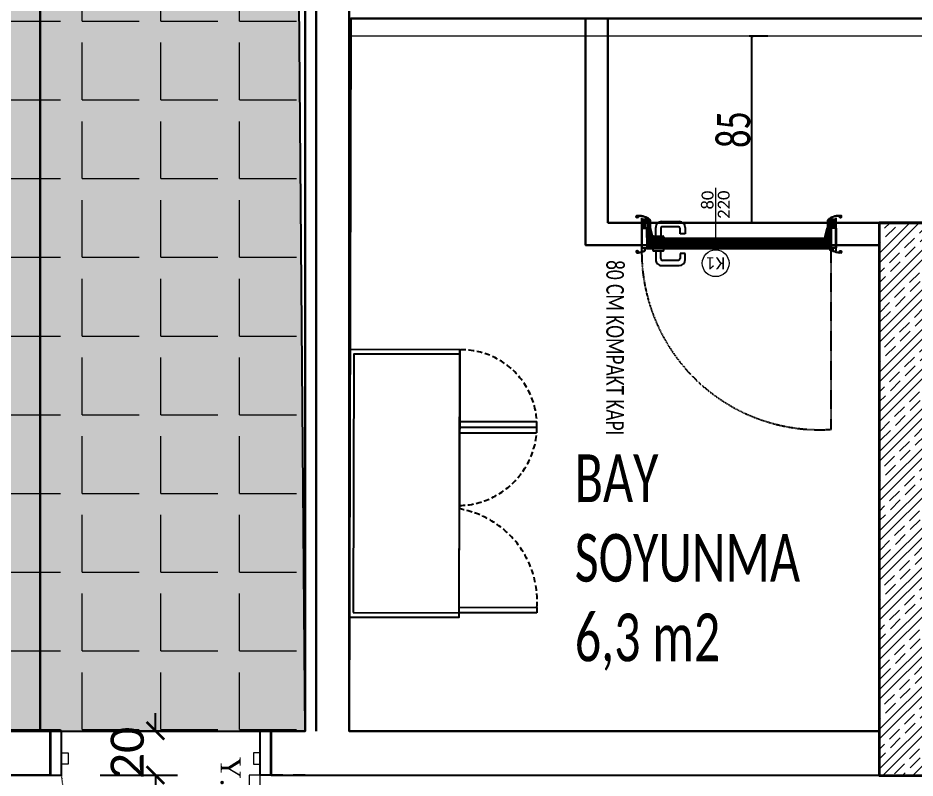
# Model space of a CAD drawing. Header units: millimetres. Extents: x -10496 to -5455, y -188 to 7293.
# Drawn here: x -7634.9 to -7228.6, y 2353.1 to 2697.1 of the extents above; entities that cross this region are included whole.
import ezdxf

# ---------------------------------------------------------------- set-up
doc = ezdxf.new("R2010")
doc.units = ezdxf.units.MM
for name, pattern in [('300_Z4_FCD_F03$0$GESTRICHELT', [0.75, 0.5, -0.25]), ('HIDDEN2', [4.7625, 3.175, -1.5875]), ('kapı detayları$0$new block$0$DOT', [0.25, 0, -0.25]), ('kapı detayları$0$new block$0$HIDDEN2', [0.1875, 0.125, -0.0625])]:
    doc.linetypes.add(name, pattern=pattern)
for name, color, linetype, lineweight in [('.', 142, 'Continuous', 15), ('00 DUVAR', 32, 'Continuous', 35), ('00 İÇ ÖLÇÜ', 5, 'Continuous', 18), ('00 KAPI YAZISI', 48, 'Continuous', 18), ('00 KOLON TARARMA', 43, 'Continuous', 13), ('00 KORDİNAT', 31, 'Continuous', 13), ('00 TEFRİŞ', 252, 'Continuous', 13), ('alçıpan', 12, 'Continuous', 20), ('GJC_duvar', 10, 'Continuous', 30), ('GJC_kolon', 87, 'Continuous', 35), ('GJC_ölçüler', 253, 'Continuous', 5), ('kapı_kanadı', 40, 'Continuous', 20), ('kapı_kasa', 30, 'Continuous', 25), ('YAZI', 10, 'Continuous', 0), ('Yazı', 1, 'Continuous', 18)]:
    doc.layers.add(name, color=color, linetype=linetype, lineweight=lineweight)
for name, color, linetype in [('BET', 4, 'Continuous'), ('GJC ALAN', 2, 'Continuous'), ('kapı detayları$0$new block$0$AARCH-elev2', 9, 'Continuous'), ('kapı detayları$0$new block$0$AARCH-elev3', 8, 'Continuous'), ('kapı detayları$0$new block$0$AARCH-frame', 43, 'Continuous'), ('kapı detayları$0$new block$0$AARCH-hatch', 137, 'Continuous'), ('kapı detayları$0$new block$0$AARCH-mat_metal', 122, 'Continuous'), ('kapı detayları$0$new block$0$AARCH-mat_mortar', 145, 'Continuous'), ('kapı detayları$0$new block$0$AARCH-mat_timber', 44, 'Continuous'), ('kapı detayları$0$new block$0$AARCH-trace_down', 8, 'kapı detayları$0$new block$0$HIDDEN2'), ('kapı detayları$0$new block$0$AARCH-wall', 4, 'Continuous'), ('Kıtc-002 Çizgi', 7, 'Continuous'), ('Kıtc-006 Yazı 001', 1, 'Continuous'), ('S2000-002 Çizgi', 7, 'Continuous')]:
    doc.layers.add(name, color=color, linetype=linetype)
doc.styles.add('RomanS', font='times.ttf')
doc.styles.get("Standard").update_dxf_attribs({"font": 'calibri.ttf', "height": 15})
doc.styles.add('Ölçü50', font='calibri.ttf', dxfattribs={"width": 0.7})
doc.dimstyles.new('olcu-10', dxfattribs={"dimtxt": 15, "dimasz": 1, "dimexe": 1.25, "dimexo": 0.625, "dimgap": 0.5, "dimtad": 1, "dimdec": 0, "dimzin": 9, "dimtxsty": 'Ölçü50', "dimblk": 'ARCHTICK', "dimcen": 2, "dimclrd": 256, "dimclre": 256, "dimclrt": 6, "dimazin": 2, "dimtfac": 1, "dimtdec": 0, "dimtix": 1, "dimtmove": 0, "dimatfit": 3, "dimldrblk": 'ARCHTICK', "dimfxl": 1, "dimlwd": -1, "dimarcsym": 0})
doc.dimstyles.new('yelkovan-50', dxfattribs={"dimtxt": 20, "dimasz": 8, "dimexe": 10, "dimexo": 15, "dimgap": 5, "dimtad": 1, "dimdec": 0, "dimrnd": 0.5, "dimzin": 0, "dimdsep": 46, "dimtxsty": 'Standard', "dimblk": 'ARCHTICK', "dimcen": 5, "dimdle": 10, "dimclrd": 256, "dimadec": 0, "dimazin": 2, "dimtfac": 1, "dimtdec": 0, "dimtix": 1, "dimtofl": 0, "dimtmove": 1, "dimatfit": 0, "dimldrblk": 'ARCHTICK', "dimfxl": 25, "dimfxlon": 1, "dimtolj": 1, "dimtzin": 0, "dimarcsym": 0})

# ---------------------------------------------------------------- blocks, each defined once
blk = doc.blocks.new('_ArchTick')
at = {"layer": 'Kıtc-002 Çizgi', "color": 0, "const_width": 0.15}
blk.add_lwpolyline([(-0.5, -0.5), (0.5, 0.5)], dxfattribs=at)
blk = doc.blocks.new('*D118')
at = {"layer": '00 İÇ ÖLÇÜ', "lineweight": -2, "transparency": 16777216}
for p, q in [((-7572.61, 2374.45), (-7572.61, 2382.45)), ((-7572.61, 2354.45), (-7572.61, 2346.45))]:
    blk.add_line(p, q, dxfattribs=at)
at = {"layer": '00 İÇ ÖLÇÜ', "color": 0, "lineweight": -2, "transparency": 16777216}
for p, q in [((-7597.61, 2374.45), (-7562.61, 2374.45)), ((-7597.61, 2354.45), (-7562.61, 2354.45))]:
    blk.add_line(p, q, dxfattribs=at)
at = {"layer": 'Defpoints', "color": 0, "transparency": 16777216}
for p in [(-7615.18, 2374.45), (-7572.61, 2374.45), (-7615.18, 2354.45)]:
    blk.add_point(p, dxfattribs=at)
at = {"layer": '00 İÇ ÖLÇÜ', "lineweight": -2, "transparency": 16777216, "xscale": 8, "yscale": 8, "zscale": 8}
for p, rotation in [((-7572.61, 2374.45), 270), ((-7572.61, 2354.45), 90)]:
    blk.add_blockref('_ArchTick', p, dxfattribs=dict(at, rotation=rotation))
at = {"layer": '00 İÇ ÖLÇÜ', "color": 0, "transparency": 16777216, "insert": (-7585.3, 2364.45), "char_height": 15, "attachment_point": 5, "rotation": 90}
blk.add_mtext('\\A1;20', dxfattribs=at)
blk = doc.blocks.new('k100 e 20')
at = {"layer": '00 DUVAR'}
for p, q in [((1665.9, 3336.84), (1665.9, 3316.83)), ((1765.9, 3336.84), (1765.9, 3316.83))]:
    blk.add_line(p, q, dxfattribs=at)
at = {"layer": '00 KORDİNAT', "color": 60, "linetype": 'HIDDEN2', "lineweight": 13, "ltscale": 0.025}
blk.add_arc((1663.07, 3329.01), 98.14, 4.5736, 85.4264, dxfattribs=at)
at = {"layer": 'kapı_kanadı', "color": 40, "linetype": 'Continuous', "lineweight": 20}
for points in [[(1670.9, 3336.84), (1675.9, 3336.84), (1675.9, 3426.84), (1670.9, 3426.84)], [(1670.9, 3326.84), (1673.9, 3326.84), (1673.9, 3331.84), (1670.9, 3331.84)], [(1760.9, 3326.84), (1757.9, 3326.84), (1757.9, 3331.84), (1760.9, 3331.84)]]:
    blk.add_lwpolyline(points, close=True, dxfattribs=at)
at = {"layer": 'kapı_kasa', "color": 30, "linetype": 'Continuous', "lineweight": 25}
for points in [[(1670.9, 3316.83), (1665.9, 3316.83), (1665.9, 3336.84), (1670.9, 3336.84)], [(1760.9, 3316.83), (1765.9, 3316.83), (1765.9, 3336.84), (1760.9, 3336.84)]]:
    blk.add_lwpolyline(points, close=True, dxfattribs=at)
blk = doc.blocks.new('A$Cb9d96c3e')
at = {"color": 4, "extrusion": (2.60199e-20, 4.6008e-07, 1)}
blk.add_lwpolyline([(151, 0), (151, 50), (30, 50.05), (30, 0.05), (151, 0)], dxfattribs=at)
blk.add_lwpolyline([(149, 2), (149, 50), (32, 50.05), (32, 2.05)], close=True, dxfattribs=at)
at = {"layer": 'S2000-002 Çizgi', "color": 252, "true_color": 0x939598, "elevation": 0}
for points in [[(62.49, 50.03), (62.43, 85.05)], [(65, 50.03), (64.95, 85.09)], [(67.51, 50.04), (67.46, 84.94)], [(30, 50.05), (102, 50.02)]]:
    blk.add_lwpolyline(points, dxfattribs=at)
at = {"layer": 'S2000-002 Çizgi', "color": 8, "ltscale": 5, "true_color": 0x7a7a7a, "extrusion": (2.60199e-20, 4.6008e-07, 1)}
blk.add_lwpolyline([(149.01, 85.2), (149, 50), (146.49, 50), (146.5, 85.2)], close=True, dxfattribs=at)
at = {"layer": 'S2000-002 Çizgi', "color": 8, "linetype": '300_Z4_FCD_F03$0$GESTRICHELT', "ltscale": 5, "true_color": 0x7a7a7a, "extrusion": (-1.40493e-09, 4.60078e-07, 1)}
blk.add_arc((64.54, 49.16, 0), 35.94, 1.5865, 91.7923, dxfattribs=at)
at = {"layer": 'S2000-002 Çizgi', "color": 8, "linetype": '300_Z4_FCD_F03$0$GESTRICHELT', "ltscale": 5, "true_color": 0x7a7a7a, "extrusion": (2.60199e-20, 4.6008e-07, 1)}
for centre, radius, start, end in [((143.8, 42.89, 0), 42.4, 86.3426, 170.3438), ((64.23, 50.85, 0), 34.24, 88.8026, 181.3507)]:
    blk.add_arc(centre, radius, start, end, dxfattribs=at)
blk = doc.blocks.new('*D120')
at = {"lineweight": -2, "transparency": 16777216}
for p, q in [((-7295.38, 2688.84), (-7303.74, 2688.84)), ((-7295.38, 2604.3), (-7303.74, 2604.3))]:
    blk.add_line(p, q, dxfattribs=at)
at = {"transparency": 16777216}
blk.add_line((-7302.49, 2604.3), (-7302.49, 2688.84), dxfattribs=at)
at = {"layer": 'Defpoints', "color": 0, "transparency": 16777216}
for p in [(-7302.49, 2688.84), (-7294.75, 2688.84), (-7294.75, 2604.3)]:
    blk.add_point(p, dxfattribs=at)
at = {"transparency": 16777216}
for p, rotation in [((-7302.49, 2688.84), 90), ((-7302.49, 2604.3), 270)]:
    blk.add_blockref('_ArchTick', p, dxfattribs=dict(at, rotation=rotation))
at = {"color": 6, "transparency": 16777216, "insert": (-7310.68, 2646.57), "char_height": 15, "attachment_point": 5, "rotation": 90, "style": 'Ölçü50'}
blk.add_mtext('85', dxfattribs=at)
blk = doc.blocks.new('*D138')
at = {"layer": '00 İÇ ÖLÇÜ', "lineweight": -2, "transparency": 16777216}
for p, q in [((31529.31, -29355.52), (31529.31, -29347.52)), ((31529.31, -29375.53), (31529.31, -29383.53))]:
    blk.add_line(p, q, dxfattribs=at)
at = {"layer": '00 İÇ ÖLÇÜ', "color": 0, "lineweight": -2, "transparency": 16777216}
for p, q in [((31504.31, -29355.52), (31539.31, -29355.52)), ((31504.31, -29375.53), (31539.31, -29375.53))]:
    blk.add_line(p, q, dxfattribs=at)
at = {"layer": 'Defpoints', "color": 0, "lineweight": 30, "transparency": 16777216}
for p in [(31486.75, -29355.52), (31529.31, -29355.52), (31486.75, -29375.53)]:
    blk.add_point(p, dxfattribs=at)
at = {"layer": '00 İÇ ÖLÇÜ', "lineweight": -2, "transparency": 16777216, "xscale": 8, "yscale": 8, "zscale": 8}
for p, rotation in [((31529.31, -29355.52), 270), ((31529.31, -29375.53), 90)]:
    blk.add_blockref('_ArchTick', p, dxfattribs=dict(at, rotation=rotation))
at = {"layer": '00 İÇ ÖLÇÜ', "color": 0, "transparency": 16777216, "insert": (31516.63, -29365.52), "char_height": 15, "attachment_point": 5, "rotation": 90}
blk.add_mtext('\\A1;20', dxfattribs=at)
blk = doc.blocks.new('kapı detayları$0$new block$0$single 201')
at = {"layer": 'kapı detayları$0$new block$0$AARCH-hatch'}
h = blk.add_hatch(dxfattribs=at)
h.set_pattern_fill('ANSI31', color=256, angle=180, style=0)
h.set_pattern_definition([(225, (38163.78836, 5178.61939), (0.08838834765, -0.08838834765), [])])
h.paths.add_polyline_path([(2.8, -3), (10.8, -3), (10.8, 0.5), (2.8, 0.5)])
h = blk.add_hatch(dxfattribs=at)
h.set_pattern_fill('ANSI31', color=256, angle=180, style=0)
h.set_pattern_definition([(225, (38084.57288, 5178.61939), (0.08838834765, -0.08838834765), [])])
h.paths.add_polyline_path([(85.28, -3), (77.28, -3), (77.28, 0.5), (85.28, 0.5)])
at = {"layer": 'kapı detayları$0$new block$0$AARCH-elev2', "ltscale": 0.1}
for p, q in [((78.94, 8.68), (71.03, 8.68)), ((68.33, 5.97), (68.33, 3.2)), ((70.61, 3.2), (70.61, 5.57)), ((71.38, 6.35), (78.6, 6.35)), ((79.38, 5.57), (79.38, 2.08)), ((81.64, 2.08), (81.64, 5.98)), ((68.33, 3.2), (70.61, 3.2)), ((78, 1.69), (78, 1.2)), ((82.61, 2.08), (78.38, 2.08)), ((83, 1.2), (83, 1.69)), ((78, -4.19), (78, -3.6)), ((68.33, -8.48), (68.33, -5.7)), ((68.33, -5.7), (70.61, -5.7)), ((70.61, -5.7), (70.61, -8.08)), ((82.61, -4.58), (78.38, -4.58)), ((79.38, -8.08), (79.38, -4.58)), ((81.64, -4.58), (81.64, -8.48)), ((78.94, -11.18), (71.03, -11.18)), ((71.38, -8.85), (78.6, -8.85))]:
    blk.add_line(p, q, dxfattribs=at)
for centre, radius, start, end in [((71.03, 5.97), 2.7, 90.0239, 180), ((78.94, 5.98), 2.7, 0, 90.0239), ((71.38, 5.57), 0.773, 90, 180), ((78.6, 5.57), 0.773, 0, 90), ((78.38, 1.69), 0.386, 90, 180), ((82.61, 1.69), 0.386, 0, 90), ((71.38, -8.08), 0.773, 180, 270), ((78.38, -4.19), 0.386, 180, 270), ((78.6, -8.08), 0.773, 270, 0), ((82.61, -4.19), 0.386, 270, 0), ((71.03, -8.48), 2.7, 180, 269.9761), ((78.94, -8.48), 2.7, 269.9761, 0)]:
    blk.add_arc(centre, radius, start, end, dxfattribs=at)
at = {"layer": 'kapı detayları$0$new block$0$AARCH-elev3', "color": 254}
for points, const_width in [([(1.4, -8.33), (1.4, -12.67)], 2), ([(2.93, -4.57), (2.93, -11.14)], 1), ([(85.15, -4.57), (85.15, -11.14)], 1), ([(86.68, -8.33), (86.68, -12.67)], 2)]:
    blk.add_lwpolyline(points, dxfattribs=dict(at, const_width=const_width))
at = {"layer": 'kapı detayları$0$new block$0$AARCH-hatch', "linetype": 'kapı detayları$0$new block$0$DOT', "const_width": 3}
blk.add_lwpolyline([(10.8, -1.25), (77.28, -1.25)], dxfattribs=at)
at = {"layer": 'kapı detayları$0$new block$0$AARCH-mat_metal'}
for p, q in [((-2.51, 2.3), (-2.51, 2.59)), ((-2.21, 2.2), (-2.41, 2.2)), ((-2.39, 2.59), (-2.39, 2.31)), ((-2.39, 2.31), (-2.21, 2.31)), ((-2.21, 2.31), (-2.21, 2.2)), ((-2.2, 2.9), (-1.48, 2.9)), ((-1.62, 2.78), (-2.2, 2.78)), ((-1.81, 2.2), (-1.81, 2.31)), ((-1.81, 2.31), (-1.62, 2.31)), ((-1.6, 2.2), (-1.81, 2.2)), ((-1.62, 2.31), (-1.62, 2.78)), ((-1.5, 2.76), (-1.5, 2.3)), ((0, -8.18), (0, 0.65)), ((0.14, 0.8), (1.42, 0.8)), ((0.14, 0.66), (2.25, 0.66)), ((0.14, 0.66), (0.14, -8.19)), ((1.3, 1.42), (3.06, 1.42)), ((1.5, 0.88), (1.5, 1.65)), ((1.64, 1.65), (1.64, 0.88)), ((1.72, 0.8), (2.43, 0.8)), ((2.16, 0.72), (2.16, 2.62)), ((2.25, -8.19), (2.25, 0.66)), ((2.43, 0.8), (2.43, -3.7)), ((86.28, 0.8), (85.57, 0.8)), ((85.57, 0.8), (85.57, -3.7)), ((87.83, 0.66), (85.75, 0.66)), ((85.75, -8.19), (85.75, 0.66)), ((86.36, 1.65), (86.36, 0.88)), ((86.5, 0.88), (86.5, 1.65)), ((87.82, 0.8), (86.58, 0.8)), ((87.86, 0.66), (87.86, -8.19)), ((88, -8.18), (88, 0.65)), ((90.2, 2.9), (89.48, 2.9)), ((89.5, 2.76), (89.5, 2.3)), ((89.6, 2.2), (89.81, 2.2)), ((89.62, 2.78), (90.2, 2.78)), ((89.62, 2.31), (89.62, 2.78)), ((89.81, 2.31), (89.62, 2.31)), ((89.81, 2.2), (89.81, 2.31)), ((90.39, 2.31), (90.21, 2.31)), ((90.21, 2.31), (90.21, 2.2)), ((90.21, 2.2), (90.41, 2.2)), ((90.39, 2.59), (90.39, 2.31)), ((90.51, 2.3), (90.51, 2.59)), ((3.36, -3.99), (2.39, -3.99)), ((2.39, -3.99), (2.39, -4.45)), ((2.58, -3.85), (4.21, -3.85)), ((3.36, -3.99), (3.36, -4.45)), ((3.88, -3.99), (3.48, -3.99)), ((3.48, -4.57), (3.48, -3.99)), ((3.88, -4.42), (3.88, -3.99)), ((4.21, -3.96), (4.03, -3.96)), ((4.03, -3.96), (4.03, -4.43)), ((4.21, -3.85), (4.21, -3.96)), ((4.61, -3.96), (4.61, -3.85)), ((4.61, -3.85), (4.87, -3.85)), ((4.8, -3.96), (4.61, -3.96)), ((4.8, -4.43), (4.8, -3.96)), ((4.94, -3.92), (4.94, -4.52)), ((83, -3.6), (83, -4.19)), ((83.06, -3.92), (83.06, -4.52)), ((83.39, -3.85), (83.13, -3.85)), ((83.2, -3.96), (83.39, -3.96)), ((83.2, -4.43), (83.2, -3.96)), ((83.39, -3.96), (83.39, -3.85)), ((83.79, -3.85), (83.79, -3.96)), ((85.42, -3.85), (83.79, -3.85)), ((83.79, -3.96), (83.97, -3.96)), ((83.97, -3.96), (83.97, -4.43)), ((84.12, -4.42), (84.12, -3.99)), ((84.12, -3.99), (84.52, -3.99)), ((84.52, -4.57), (84.52, -3.99)), ((84.64, -3.99), (85.61, -3.99)), ((84.64, -3.99), (84.64, -4.45)), ((85.61, -3.99), (85.61, -4.45)), ((3.36, -4.45), (2.39, -4.45)), ((2.39, -4.57), (2.39, -8.18)), ((2.39, -4.57), (3.48, -4.57)), ((3.84, -4.08), (3.6, -4.08)), ((3.6, -4.08), (3.6, -4.22)), ((3.6, -4.22), (3.7, -4.22)), ((3.7, -4.22), (3.7, -11.52)), ((3.84, -11.79), (3.84, -4.08)), ((3.85, -8.24), (4.75, -4.75)), ((4.92, -4.61), (3.99, -8.27)), ((4.03, -4.43), (4.8, -4.43)), ((4.6, -4.57), (4.03, -4.57)), ((83.08, -4.61), (84.01, -8.27)), ((83.97, -4.43), (83.2, -4.43)), ((84.15, -8.24), (83.25, -4.75)), ((83.4, -4.57), (83.97, -4.57)), ((84.16, -11.79), (84.16, -4.08)), ((84.16, -4.08), (84.4, -4.08)), ((84.4, -4.22), (84.3, -4.22)), ((84.3, -4.22), (84.3, -11.52)), ((84.4, -4.08), (84.4, -4.22)), ((85.61, -4.57), (84.52, -4.57)), ((84.64, -4.45), (85.61, -4.45)), ((85.61, -4.57), (85.61, -8.18)), ((0.14, -8.19), (2.25, -8.19)), ((2.24, -8.33), (0.15, -8.33)), ((2.39, -11.14), (2.39, -12.67)), ((2.63, -11.14), (2.39, -11.14)), ((2.53, -11.52), (2.53, -11.28)), ((2.53, -11.28), (2.63, -11.28)), ((2.53, -11.52), (2.53, -11.43)), ((3.7, -11.52), (2.53, -11.52)), ((2.53, -11.64), (3.7, -11.64)), ((2.53, -12.55), (2.53, -11.64)), ((2.63, -11.28), (2.63, -11.14)), ((3.7, -11.64), (3.7, -11.79)), ((84.3, -11.52), (85.47, -11.52)), ((85.47, -11.64), (84.3, -11.64)), ((84.3, -11.64), (84.3, -11.79)), ((85.37, -11.28), (85.37, -11.14)), ((85.37, -11.14), (85.61, -11.14)), ((85.47, -11.28), (85.37, -11.28)), ((85.47, -11.52), (85.47, -11.28)), ((85.47, -11.52), (85.47, -11.43)), ((85.47, -12.55), (85.47, -11.64)), ((85.61, -11.14), (85.61, -12.67)), ((87.86, -8.19), (85.75, -8.19)), ((85.76, -8.33), (87.85, -8.33)), ((-2.51, -13.25), (-2.51, -13.54)), ((-2.21, -13.15), (-2.41, -13.15)), ((-2.39, -13.54), (-2.39, -13.26)), ((-2.39, -13.26), (-2.21, -13.26)), ((-2.21, -13.26), (-2.21, -13.15)), ((-1.62, -13.73), (-2.2, -13.73)), ((-2.2, -13.85), (-1.48, -13.85)), ((-1.6, -13.15), (-1.81, -13.15)), ((-1.81, -13.15), (-1.81, -13.26)), ((-1.81, -13.26), (-1.62, -13.26)), ((-1.62, -13.26), (-1.62, -13.73)), ((-1.5, -13.71), (-1.5, -13.25)), ((90.2, -13.85), (89.48, -13.85)), ((89.5, -13.71), (89.5, -13.25)), ((89.6, -13.15), (89.81, -13.15)), ((89.62, -13.26), (89.62, -13.73)), ((89.81, -13.26), (89.62, -13.26)), ((89.62, -13.73), (90.2, -13.73)), ((89.81, -13.15), (89.81, -13.26)), ((90.21, -13.26), (90.21, -13.15)), ((90.21, -13.15), (90.41, -13.15)), ((90.39, -13.26), (90.21, -13.26)), ((90.39, -13.54), (90.39, -13.26)), ((90.51, -13.25), (90.51, -13.54))]:
    blk.add_line(p, q, dxfattribs=at)
blk.add_circle((2.16, 1.42), 0.565, dxfattribs=at)
for centre, radius, start, end in [((-2.2, 2.59), 0.31, 89.9991, 179.9991), ((-2.41, 2.3), 0.1, 179.9991, 269.9991), ((-2.2, 2.59), 0.19, 89.9991, 179.9991), ((-1.6, 2.3), 0.1, 269.9991, 359.9991), ((-2.53, -6.29), 9.24, 65.5667, 84.0818), ((-2.54, -6.31), 9.12, 65.1507, 83.4746), ((0.15, 0.65), 0.15, 89.9991, 179.9991), ((1.14, 1.65), 0.5, 359.9991, 71.5148), ((1.14, 1.65), 0.36, 359.9991, 64.0918), ((1.42, 0.88), 0.08, 269.9991, 359.9991), ((1.72, 0.88), 0.08, 179.9991, 269.9991), ((86.28, 0.88), 0.08, 270.0009, 0.0009), ((86.86, 1.65), 0.5, 108.4852, 180.0009), ((86.86, 1.65), 0.36, 115.9082, 180.0009), ((86.58, 0.88), 0.08, 180.0009, 270.0009), ((90.53, -6.29), 9.24, 95.9182, 114.4333), ((90.54, -6.31), 9.12, 96.5254, 114.8493), ((87.85, 0.65), 0.15, 0.0009, 90.0009), ((89.6, 2.3), 0.1, 180.0009, 270.0009), ((90.2, 2.59), 0.31, 0.0009, 90.0009), ((90.2, 2.59), 0.19, 0.0009, 90.0009), ((90.41, 2.3), 0.1, 270.0009, 0.0009), ((2.58, -3.7), 0.15, 179.9991, 269.9991), ((4.87, -3.92), 0.07, 359.9991, 89.9991), ((83.13, -3.92), 0.07, 90.0009, 180.0009), ((85.42, -3.7), 0.15, 270.0009, 0.0009), ((4.03, -4.42), 0.15, 179.9991, 269.9991), ((4.6, -4.72), 0.15, 346.5475, 89.9991), ((4.64, -4.52), 0.3, 341.7626, 359.9991), ((83.36, -4.52), 0.3, 180.0009, 198.2374), ((83.4, -4.72), 0.15, 90.0009, 193.4525), ((83.97, -4.42), 0.15, 270.0009, 0.0009), ((0.15, -8.18), 0.15, 179.9991, 269.9991), ((2.24, -8.18), 0.15, 269.9991, 359.9991), ((-1.03, -4.96), 8.47, 295.421, 302.1386), ((3.34, -11.79), 0.36, 291.998, 359.9991), ((3.34, -11.79), 0.5, 302.5568, 359.9991), ((3.92, -8.26), 0.0711, 166.5475, 346.5475), ((84.08, -8.26), 0.0711, 193.4525, 13.4525), ((84.66, -11.79), 0.5, 180.0009, 237.4432), ((84.66, -11.79), 0.36, 180.0009, 248.002), ((89.03, -4.96), 8.47, 237.8614, 244.579), ((85.76, -8.18), 0.15, 180.0009, 270.0009), ((87.85, -8.18), 0.15, 270.0009, 0.0009), ((-2.41, -13.25), 0.1, 89.9991, 179.9991), ((-2.2, -13.54), 0.31, 179.9991, 269.9991), ((-2.2, -13.54), 0.19, 179.9991, 269.9991), ((-1.6, -13.25), 0.1, 359.9991, 89.9991), ((-1.7, -4.97), 8.74, 271.2734, 297.6204), ((-1.53, -4.98), 8.87, 270.376, 305.395), ((2.33, -12.67), 0.0527, 293.5841, 359.9991), ((2.58, -12.55), 0.0527, 179.9991, 295.421), ((89.53, -4.98), 8.87, 234.605, 269.624), ((85.42, -12.55), 0.0527, 244.579, 0.0009), ((85.67, -12.67), 0.0527, 180.0009, 246.4159), ((89.7, -4.97), 8.74, 242.3796, 268.7266), ((89.6, -13.25), 0.1, 90.0009, 180.0009), ((90.2, -13.54), 0.19, 270.0009, 0.0009), ((90.2, -13.54), 0.31, 270.0009, 0.0009), ((90.41, -13.25), 0.1, 0.0009, 90.0009)]:
    blk.add_arc(centre, radius, start, end, dxfattribs=at)
for centre, major_axis in [((-2.01, 2.19), (0.241, 0)), ((83.59, -3.75), (-0.241, 0)), ((90.01, -13.14), (-0.241, 0))]:
    blk.add_ellipse(centre, major_axis=major_axis, ratio=0.764258, start_param=3.141593, end_param=9.424778, dxfattribs=at)
at = {"layer": 'kapı detayları$0$new block$0$AARCH-mat_metal', "extrusion": (0, 0, -1)}
for centre, major_axis in [((90.01, 2.19), (-0.241, 0)), ((4.41, -3.75), (0.241, 0)), ((-2.01, -13.14), (0.241, 0))]:
    blk.add_ellipse(centre, major_axis=major_axis, ratio=0.764258, start_param=3.141593, end_param=9.424778, dxfattribs=at)
at = {"layer": 'kapı detayları$0$new block$0$AARCH-mat_mortar', "linetype": 'Continuous'}
for p, q in [((0, 2), (0, 0)), ((88, 2), (88, 0)), ((0, -10.97), (0, -12.97)), ((88, -10.97), (88, -12.97))]:
    blk.add_line(p, q, dxfattribs=at)
at = {"layer": 'kapı detayları$0$new block$0$AARCH-mat_timber'}
blk.add_line((2.7, 1.1), (2.7, -3.5), dxfattribs=at)
blk.add_lwpolyline([(2.7, 1.1), (85.28, 1.1, -0.392634), (85.38, 1.02), (85.38, -3.5, -0.414214), (85.28, -3.6), (2.8, -3.6)], format="xyb", dxfattribs=at)
blk.add_lwpolyline([(85.28, -3), (2.8, -3), (2.8, -3.5), (85.28, -3.5), (85.28, 1), (2.8, 1), (2.8, 0.5), (85.28, 0.5)], dxfattribs=at)
for points in [[(2.8, 0.5), (10.8, 0.5), (10.8, -3), (2.8, -3)], [(85.28, 0.5), (77.28, 0.5), (77.28, -3), (85.28, -3)]]:
    blk.add_lwpolyline(points, close=True, dxfattribs=at)
blk.add_arc((2.8, -3.5), 0.1, 180, 270, dxfattribs=at)
at = {"layer": 'kapı detayları$0$new block$0$AARCH-trace_down'}
blk.add_lwpolyline([(88, 0, 0.442165), (2.16, 82.84), (2.16, 1.42)], format="xyb", dxfattribs=at)
at = {"layer": 'kapı detayları$0$new block$0$AARCH-wall'}
for p, q in [((0, 0), (0, -10.97)), ((88, 0), (88, -10.97))]:
    blk.add_line(p, q, dxfattribs=at)
at = {"layer": 'YAZI'}
blk.add_circle((54.51, 7.65), 6.06, dxfattribs=at)
at = {"layer": 'Yazı'}
blk.add_line((54.51, -26.42), (54.51, 1.59), dxfattribs=at)
at = {"layer": 'Yazı', "ltscale": 7}
blk.add_text('K1', height=5.4, dxfattribs=at).set_placement((50.17, 4.95))
at = {"layer": 'Yazı'}
for s, p in [('220', (48.17, -12.43)), ('80', (55.5, -16.66))]:
    blk.add_text(s, height=5.4, rotation=270, dxfattribs=at).set_placement(p)
blk = doc.blocks.new('new ytong')
at = {"layer": '00 TEFRİŞ', "color": 8}
blk.add_line((-19093.34, 3825.56), (-19093.34, 2635.56), dxfattribs=at)
blk.add_lwpolyline([(-18803.34, 2950.1), (-19093.34, 2950.1)], dxfattribs=at)
at = {"layer": 'GJC_duvar'}
for points in [[(-19108.34, 3825.56), (-19108.34, 2635.56)], [(-19093.34, 3825.56), (-19093.34, 2635.56)]]:
    blk.add_lwpolyline(points, dxfattribs=at)
at = {"layer": 'GJC_duvar', "color": 3}
for points in [[(-19092.65, 2958.07), (-18802.65, 2958.07), (-18803.29, 3212.42)], [(-18986.29, 2855.56), (-18986.29, 2958.07)], [(-18976.29, 2865.56), (-18976.29, 2958.07)], [(-18853.34, 2865.56), (-18976.29, 2865.56)], [(-18986.29, 2855.56), (-18853.34, 2855.56)]]:
    blk.add_lwpolyline(points, dxfattribs=at)
at = {"layer": 'kapı detayları$0$new block$0$AARCH-frame', "rotation": 180}
blk.add_blockref('kapı detayları$0$new block$0$single 201', (-18872.88, 2854.99), dxfattribs=at)
at = {"layer": 'Kıtc-006 Yazı 001', "lineweight": 0, "insert": (-18968.98, 2769.43), "char_height": 8, "attachment_point": 3, "rotation": 269.9594, "style": 'Ölçü50'}
blk.add_mtext_dynamic_manual_height_columns('\\pxt4;{\\C0;\\c16777215;80 CM KOMPAKT KAPI}', width=1064.5719, gutter_width=0.765, heights=[0], dxfattribs=at)
blk = doc.blocks.new('rölöveteyit')
at = {"layer": '.'}
h = blk.add_hatch(color=1, dxfattribs=at)
h.dxf.hatch_style = 1
edge = h.paths.add_edge_path()
edge.add_line((30397.04, -28775.81), (30397.04, -29355.68))
edge.add_line((30397.04, -29355.68), (31597.05, -29355.68))
edge.add_line((31597.05, -29355.68), (31587.02, -28125.53))
edge.add_line((31587.02, -28125.53), (31667.03, -28125.53))
edge.add_line((31667.03, -28125.53), (31667.03, -28145.53))
edge.add_line((31667.03, -28145.53), (31867.04, -28145.68))
edge.add_line((31867.04, -28145.68), (31867.04, -27605.68))
edge.add_line((31867.04, -27605.68), (31667.03, -27605.53))
edge.add_line((31667.03, -27605.53), (31667.03, -27625.53))
edge.add_line((31667.03, -27625.53), (31587.05, -27625.53))
edge.add_line((31587.05, -27625.53), (31587.05, -27605.79))
edge.add_line((31587.05, -27605.79), (31367.05, -27605.79))
edge.add_line((31367.05, -27605.79), (30667.03, -27605.53))
edge.add_line((30667.03, -27605.53), (30667.03, -27625.53))
edge.add_line((30667.03, -27625.53), (30587.03, -27625.53))
edge.add_line((30587.03, -27625.53), (30587.03, -27605.68))
edge.add_line((30587.03, -27605.68), (30387.04, -27605.68))
edge.add_line((30387.04, -27605.68), (30387.04, -28165.53))
edge.add_line((30387.04, -28165.53), (30367.05, -28165.68))
edge.add_line((30367.05, -28165.68), (30366.95, -28345.53))
edge.add_line((30366.95, -28345.53), (30527.04, -28345.61))
edge.add_line((30527.04, -28345.61), (30527.05, -28345.65))
edge.add_line((30527.05, -28345.65), (30666.95, -28345.64))
edge.add_line((30666.95, -28345.64), (30667.15, -28715.53))
edge.add_line((30667.15, -28715.53), (30427, -28715.66))
edge.add_line((30427, -28715.66), (30427, -28775.81))
edge.add_line((30427, -28775.81), (30397.04, -28775.81))
at = {"layer": '00 KOLON TARARMA'}
h = blk.add_hatch(dxfattribs=at)
h.set_pattern_fill('ANSI33', color=256, scale=2, angle=360, style=0)
h.set_pattern_definition([(45, (83666.961, -8854.581), (-8.980256, 8.980256), []), (45, (83675.941, -8854.581), (-8.980256, 8.980256), [6.35, -3.175])])
h.paths.add_polyline_path([(31907.04, -29375.68), (31907.04, -29125.68), (31857.04, -29125.68), (31857.04, -29375.68)])
at = {"color": 7, "true_color": 0xffffff}
blk.add_lwpolyline([(30397.04, -28775.81), (30397.04, -29355.68), (31597.05, -29355.68), (31587.02, -28125.53)], dxfattribs=at)
blk.add_lwpolyline([(30397.04, -28775.81), (30397.04, -29355.68), (31597.05, -29355.68), (31587.02, -28125.53)], dxfattribs=at)
at = {"layer": 'GJC_duvar'}
for points in [[(31477.05, -29355.52), (31477.05, -28365.68)], [(31597.05, -28365.68), (31597.05, -29355.7)], [(31617.04, -28995.68), (31617.04, -29355.68)], [(31477.05, -29355.52), (31477.05, -29145.52)], [(31477.05, -29145.52), (31477.05, -29145.52), (31477.05, -29355.52)], [(31481.75, -29355.52), (31477.05, -29355.52)], [(31481.76, -29355.53), (31481.75, -29355.53)], [(31597.05, -29355.7), (31576.75, -29355.7)], [(31617.04, -29355.68), (31857.04, -29355.68)], [(31481.75, -29375.53), (31457.05, -29375.51)], [(31587.05, -29375.53), (31581.75, -29375.53)], [(31587.05, -29375.53), (31857.04, -29375.68)], [(31591.75, -29375.53), (31597.05, -29375.53)]]:
    blk.add_lwpolyline(points, dxfattribs=at)
at = {"layer": 'GJC_kolon'}
blk.add_lwpolyline([(31907.04, -29375.68), (31907.04, -29125.68), (31857.04, -29125.68), (31857.04, -29375.68), (31907.04, -29375.68)], dxfattribs=at)
at = {"layer": 'GJC_duvar', "rotation": 180}
blk.add_blockref('k100 e 20', (33247.65, -26038.69), dxfattribs=at)
at = {"layer": '00 KAPI YAZISI', "style": 'RomanS'}
blk.add_text('Y.K-100/220', height=9, rotation=270, dxfattribs=at).set_placement((31558.87, -29367.39))
at = {"layer": '00 İÇ ÖLÇÜ'}
dim = blk.add_linear_dim(base=(31529.31, -29355.52), p1=(31486.75, -29375.53), p2=(31486.75, -29355.52), angle=270, dimstyle='yelkovan-50', dxfattribs=at)
dim.commit()
dim.dimension.update_dxf_attribs({"geometry": '*D138', "text_midpoint": (31516.63, -29365.52)})

msp = doc.modelspace()

# ---------------------------------------------------------------- hatches: boundary and pattern name
at = {"layer": '.', "true_color": 0x636466}
h = msp.add_hatch(dxfattribs=at)
h.set_pattern_fill('ANGLE', color=251, scale=5.1)
h.set_pattern_definition([(0, (-89361.798, -2434.176), (0, 35.6235), [25.908, -9.7155]), (90, (-89361.798, -2434.176), (-35.6235, 2e-15), [25.908, -9.7155])])
edge = h.paths.add_edge_path()
edge.add_line((-8704.88, 2954.16), (-8704.88, 2374.3))
edge.add_line((-8704.88, 2374.3), (-7504.88, 2374.3))
edge.add_line((-7504.88, 2374.3), (-7514.91, 3604.45))
edge.add_line((-7514.91, 3604.45), (-7434.9, 3604.45))
edge.add_line((-7434.9, 3604.45), (-7434.9, 3584.45))
edge.add_line((-7434.9, 3584.45), (-7234.88, 3584.3))
edge.add_line((-7234.88, 3584.3), (-7234.88, 4124.3))
edge.add_line((-7234.88, 4124.3), (-7434.9, 4124.45))
edge.add_line((-7434.9, 4124.45), (-7434.9, 4104.45))
edge.add_line((-7434.9, 4104.45), (-7514.88, 4104.45))
edge.add_line((-7514.88, 4104.45), (-7514.88, 4124.18))
edge.add_line((-7514.88, 4124.18), (-7734.88, 4124.18))
edge.add_line((-7734.88, 4124.18), (-8434.89, 4124.45))
edge.add_line((-8434.89, 4124.45), (-8434.89, 4104.45))
edge.add_line((-8434.89, 4104.45), (-8514.9, 4104.45))
edge.add_line((-8514.9, 4104.45), (-8514.9, 4124.3))
edge.add_line((-8514.9, 4124.3), (-8714.88, 4124.3))
edge.add_line((-8714.88, 4124.3), (-8714.88, 3564.45))
edge.add_line((-8714.88, 3564.45), (-8734.88, 3564.3))
edge.add_line((-8734.88, 3564.3), (-8734.97, 3384.45))
edge.add_line((-8734.97, 3384.45), (-8574.88, 3384.36))
edge.add_line((-8574.88, 3384.36), (-8574.87, 3384.33))
edge.add_line((-8574.87, 3384.33), (-8434.97, 3384.33))
edge.add_line((-8434.97, 3384.33), (-8434.77, 3014.45))
edge.add_line((-8434.77, 3014.45), (-8674.92, 3014.32))
edge.add_line((-8674.92, 3014.32), (-8674.92, 2954.16))
edge.add_line((-8674.92, 2954.16), (-8704.88, 2954.16))
at = {"layer": '00 KOLON TARARMA'}
h = msp.add_hatch(dxfattribs=at)
h.set_pattern_fill('ANSI33', color=256, scale=2, angle=360, style=0)
h.set_pattern_definition([(45, (44565.038, 22875.393), (-8.980256, 8.980256), []), (45, (44574.018, 22875.393), (-8.980256, 8.980256), [6.35, -3.175])])
h.paths.add_polyline_path([(-7194.88, 2354.3), (-7194.88, 2604.3), (-7244.88, 2604.3), (-7244.88, 2354.3)])

# ---------------------------------------------------------------- linework, layer by layer
at = {"color": 7, "true_color": 0xffffff}
msp.add_lwpolyline([(-8704.88, 2374.3), (-7504.88, 2374.3), (-7514.91, 3604.45), (-7434.9, 3604.45), (-7434.9, 3584.3), (-7234.88, 3584.3), (-7234.88, 4124.3)], dxfattribs=at)
at = {"layer": 'alçıpan'}
msp.add_lwpolyline([(-7484.88, 2604.3), (-7484.88, 2374.3)], dxfattribs=at)
at = {"layer": 'GJC_duvar'}
msp.add_line((-7484.88, 3564.3), (-7484.88, 2374.3), dxfattribs=at)
for points in [[(-7624.88, 2374.45), (-7624.88, 3364.29)], [(-7504.88, 3364.3), (-7504.88, 2374.27)], [(-7620.18, 2374.45), (-7624.88, 2374.45)], [(-7620.16, 2374.45), (-7620.18, 2374.45)], [(-7504.88, 2374.27), (-7525.18, 2374.27)], [(-7484.88, 2374.3), (-7244.88, 2374.3)], [(-7620.18, 2354.45), (-7644.88, 2354.47)], [(-7514.88, 2354.45), (-7520.18, 2354.45)], [(-7514.88, 2354.45), (-7244.88, 2354.3)], [(-7510.18, 2354.45), (-7504.88, 2354.45)]]:
    msp.add_lwpolyline(points, dxfattribs=at)
at = {"layer": 'GJC_kolon'}
msp.add_lwpolyline([(-7194.88, 2354.3), (-7194.88, 2604.3), (-7244.88, 2604.3), (-7244.88, 2354.3), (-7194.88, 2354.3)], dxfattribs=at)

# ---------------------------------------------------------------- block references
at = {"layer": 'BET', "lineweight": 30, "rotation": 269.9125188345163}
msp.add_blockref('A$Cb9d96c3e', (-7484.84, 2576.97, 0), dxfattribs=at)
at = {"layer": 'GJC_duvar', "rotation": 180}
msp.add_blockref('k100 e 20', (-5854.28, 5691.28), dxfattribs=at)

# ---------------------------------------------------------------- texts
at = {"layer": '00 KAPI YAZISI', "style": 'RomanS'}
msp.add_text('Y.K-100/220', height=9, rotation=270, dxfattribs=at).set_placement((-7543.06, 2362.58))
at = {"layer": 'Kıtc-006 Yazı 001', "lineweight": 0, "insert": (-7382.78, 2499.55, -0.03), "char_height": 21.6, "attachment_point": 1, "rotation": 0.0406, "style": 'Ölçü50'}
msp.add_mtext_dynamic_manual_height_columns('{\\fCalibri Light|b0|i0|c162|p34;BAY\\PSOYUNMA\\P6,3 m2}', width=159.9785, gutter_width=0.0788, heights=[116.09], dxfattribs=at)

# ---------------------------------------------------------------- dimensions: what is measured, and where the dimension line sits
at = {"color": 2, "true_color": 0xf1eb1f}
dim = msp.add_linear_dim(base=(-7302.49, 2688.84), p1=(-7294.75, 2604.3), p2=(-7294.75, 2688.84), angle=90, dimstyle='olcu-10', dxfattribs=at)
dim.commit()
dim.dimension.update_dxf_attribs({"geometry": '*D120', "text_midpoint": (-7310.68, 2646.57)})
at = {"layer": '00 İÇ ÖLÇÜ'}
dim = msp.add_linear_dim(base=(-7572.61, 2374.45), p1=(-7615.18, 2354.45), p2=(-7615.18, 2374.45), angle=270, dimstyle='yelkovan-50', dxfattribs=at)
dim.commit()
dim.dimension.update_dxf_attribs({"geometry": '*D118', "text_midpoint": (-7585.3, 2364.45)})

# ---------------------------------------------------------------- next in the draw order: block references
at = {"layer": 'GJC_ölçüler'}
msp.add_blockref('rölöveteyit', (-39101.92, 31729.97), dxfattribs=at)

# ---------------------------------------------------------------- next in the draw order: block references
at = {"layer": 'GJC_duvar', "color": 41, "true_color": 0xf4ee51}
msp.add_blockref('new ytong', (11608.46, -261.26), dxfattribs=at)

# ---------------------------------------------------------------- next in the draw order: linework, layer by layer
at = {"layer": 'GJC ALAN', "color": 40, "lineweight": 30, "true_color": 0xf8d731}
for points in [[(-6154.88, 2952.3), (-7194.84, 2951.16), (-7194.84, 2951.16), (-7274.89, 2951.16), (-7274.89, 3031.16), (-7204.88, 3031.16), (-7204.88, 3068.13), (-7484.88, 3068.13), (-7484.88, 2374.3), (-7244.88, 2374.3), (-7244.88, 2604.3), (-7194.88, 2604.3), (-7194.88, 2376.71), (-7194.88, 2374.3), (-6187.88, 2374.3), (-6187.88, 2455.3), (-6154.88, 2455.3)], [(-7377.83, 2696.81), (-7484.19, 2696.81), (-7484.88, 2374.3), (-7244.88, 2374.3), (-7244.88, 2594.3), (-7377.83, 2594.3)]]:
    msp.add_lwpolyline(points, close=True, dxfattribs=at)

doc.saveas('drawing.dxf')
